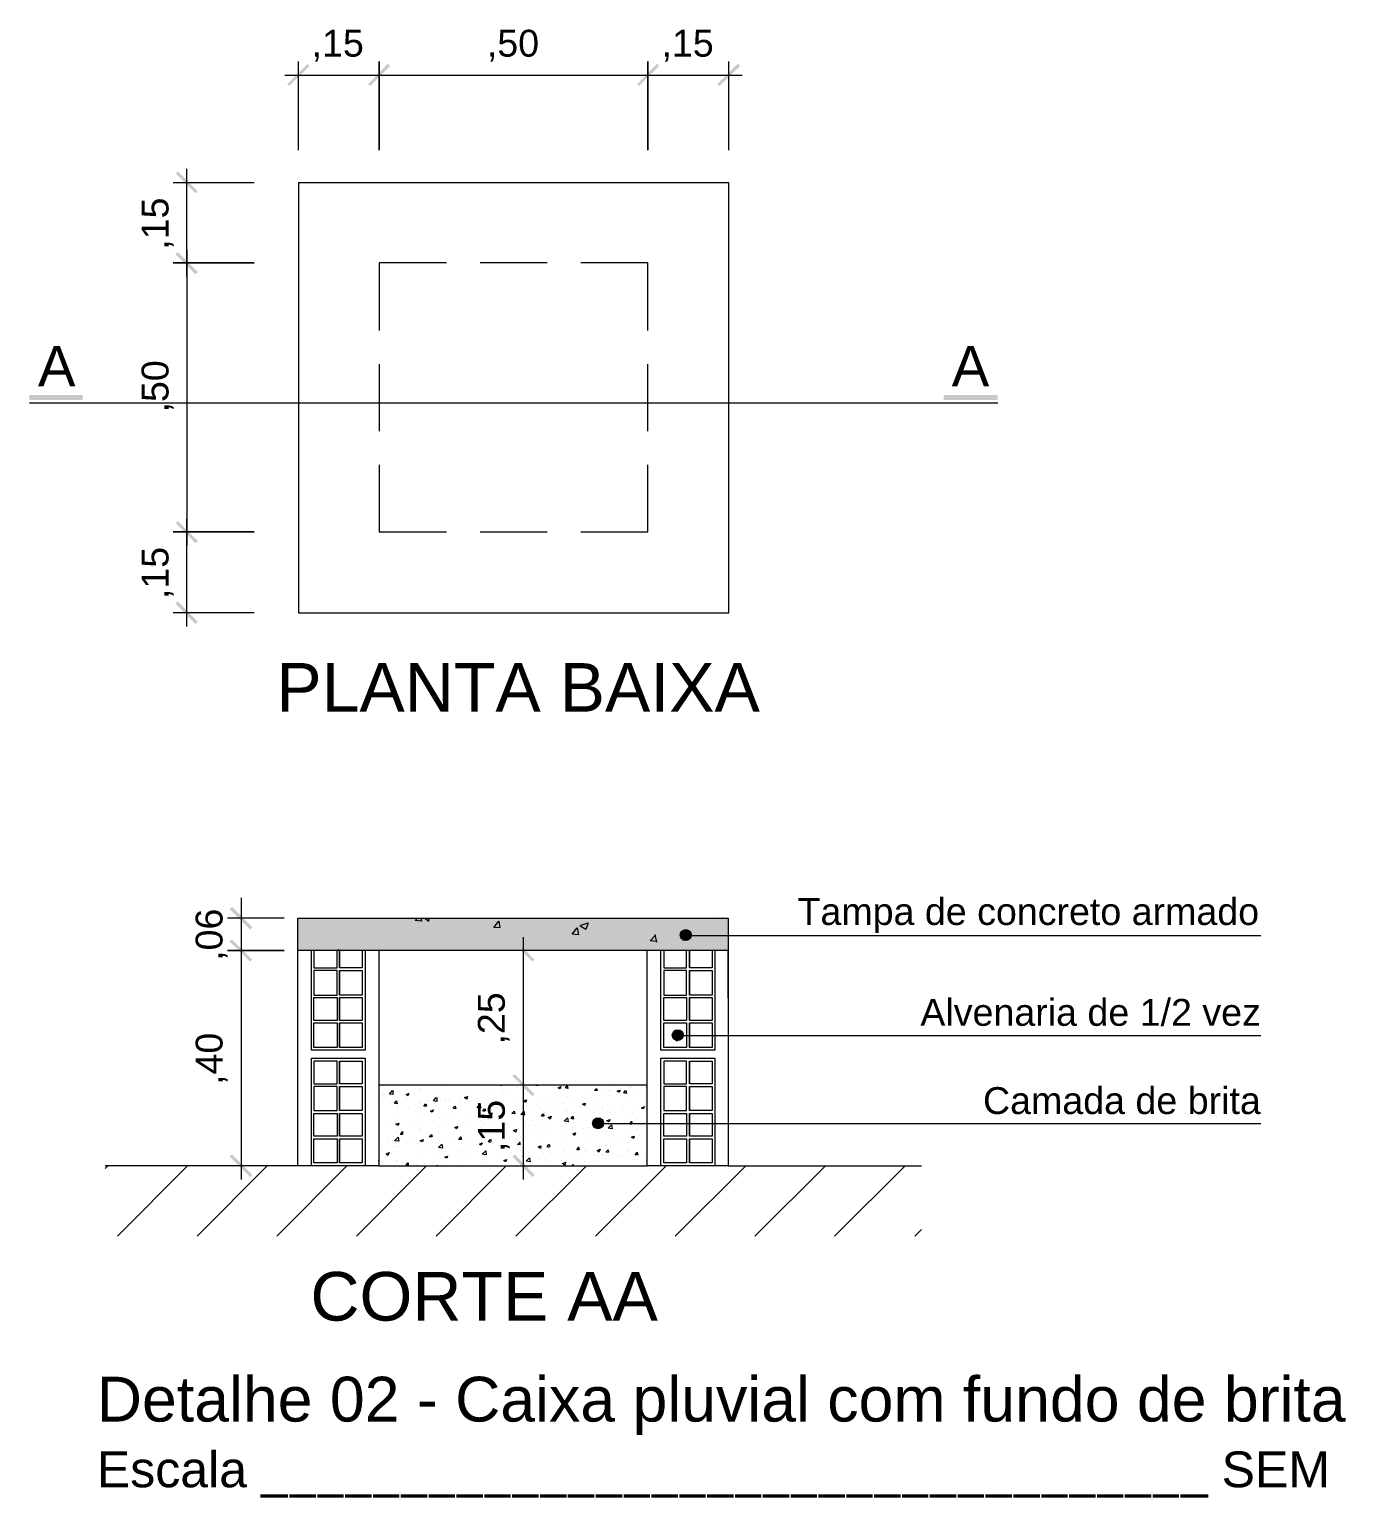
# Model space of a CAD drawing. Header units: millimetres. Extents: x 8 to 69.8, y -142.7 to -115.9.
# Drawn here: x 68.363 to 69.832, y -129.59 to -127.951 of the extents above; entities that cross this region are included whole.
import ezdxf

# ---------------------------------------------------------------- set-up
doc = ezdxf.new("R2010")
doc.units = ezdxf.units.MM
doc.layers.add('PDF3_0', color=7, linetype='Continuous', true_color=0x8e8e8e)
doc.layers.add('PDF3_04-DETALHE', color=7, linetype='Continuous', true_color=0xc6c6c6)
doc.layers.add('PDF3_07-HACHURIADO', color=7, linetype='Continuous')
doc.layers.add('PDF3_Text', color=7, linetype='Continuous')
doc.styles.add('PDF Arial', font='arial.ttf')

msp = doc.modelspace()

# ---------------------------------------------------------------- linework, layer by layer
at = {"layer": 'PDF3_0', "color": 7, "lineweight": 0}
for points in [[(68.6636, -128.0859), (68.6636, -127.9868)], [(69.1437, -128.0859), (69.1437, -127.9868)], [(68.6484, -128.002), (68.7684, -128.002)], [(68.7385, -128.002), (69.0687, -128.002)], [(69.0389, -128.002), (69.1589, -128.002)], [(68.5391, -128.2268), (68.5391, -128.1068)], [(68.6141, -128.1221), (68.5239, -128.1221)], [(68.5391, -128.197), (68.5391, -128.5272)], [(68.3632, -128.3678), (69.444, -128.3678)], [(68.5391, -128.6174), (68.5391, -128.4973)], [(68.6141, -128.6021), (68.5239, -128.6021)], [(68.5995, -128.9203), (68.5995, -128.9431), (68.5995, -128.9793), (68.5995, -129.0015)], [(68.6477, -128.9431), (68.5842, -128.9431)], [(69.1011, -128.9603), (69.0897, -128.9603), (69.1011, -128.9603)], [(69.0998, -128.9584), (69.0909, -128.9584), (69.0998, -128.9584)], [(69.0986, -128.9571), (69.0922, -128.9571), (69.0986, -128.9571)], [(68.5995, -128.9641), (68.5995, -129.2346)], [(68.9144, -128.9641), (68.9144, -129.1444)], [(69.0986, -128.9672), (69.0922, -128.9672), (69.0986, -128.9672)], [(69.0954, -128.9622), (69.7374, -128.9622)], [(69.0916, -129.0714), (69.0808, -129.0714), (69.0916, -129.0714)], [(69.0865, -129.0739), (69.7374, -129.0739)], [(69.0871, -129.0796), (69.0852, -129.0796), (69.0871, -129.0796)], [(68.9144, -129.1146), (68.9144, -129.2346)], [(68.7569, -129.1387), (68.7569, -129.1387)], [(68.7582, -129.1412), (68.7582, -129.1412)], [(68.769, -129.1355), (68.769, -129.14), (68.7652, -129.1393), (68.7684, -129.1355)], [(68.776, -129.1368), (68.776, -129.1368)], [(68.7836, -129.1342), (68.7836, -129.1342)], [(68.7868, -129.1374), (68.7868, -129.1374)], [(68.7982, -129.1355), (68.7982, -129.1355)], [(68.7988, -129.1336), (68.7988, -129.1336)], [(68.8103, -129.1298), (68.8103, -129.1298)], [(68.816, -129.1336), (68.816, -129.1336)], [(68.823, -129.1304), (68.823, -129.1304)], [(68.8446, -129.1298), (68.8446, -129.1298)], [(68.8541, -129.1412), (68.8541, -129.1412)], [(68.8687, -129.1393), (68.8687, -129.1393)], [(68.8808, -129.1368), (68.8808, -129.1368)], [(68.8884, -129.1292), (68.8897, -129.1298), (68.8903, -129.1292)], [(68.8903, -129.14), (68.8903, -129.14)], [(68.8928, -129.1362), (68.8928, -129.1362)], [(68.9017, -129.1387), (68.9017, -129.1387)], [(68.9074, -129.1317), (68.9074, -129.1317)], [(68.9163, -129.133), (68.9163, -129.133)], [(68.9189, -129.1362), (68.9189, -129.1362)], [(68.9309, -129.1298), (68.9284, -129.1298), (68.9284, -129.1292)], [(68.9316, -129.1298), (68.9316, -129.1292)], [(68.9392, -129.1298), (68.9392, -129.1298)], [(68.9481, -129.1323), (68.9481, -129.1323)], [(68.9595, -129.1311), (68.9595, -129.1311)], [(68.9639, -129.133), (68.9614, -129.1323), (68.9633, -129.1298)], [(68.9627, -129.1419), (68.9627, -129.1419)], [(68.9646, -129.133), (68.9639, -129.1298)], [(68.9862, -129.1387), (68.9862, -129.1387)], [(68.9868, -129.1298), (68.9868, -129.1298)], [(69.0052, -129.1412), (69.0052, -129.1412)], [(69.009, -129.1355), (69.009, -129.1355)], [(69.0116, -129.1311), (69.0116, -129.1311)], [(69.0122, -129.1406), (69.0122, -129.1406)], [(69.0224, -129.1393), (69.0224, -129.1393)], [(69.0294, -129.1387), (69.0268, -129.1381), (69.0287, -129.1355)], [(69.03, -129.1387), (69.0294, -129.1355)], [(69.0325, -129.1323), (69.0325, -129.1323)], [(69.0357, -129.1317), (69.0357, -129.1317)], [(69.0389, -129.1362), (69.0389, -129.1362)], [(69.0516, -129.1355), (69.0516, -129.1355)], [(69.0522, -129.1323), (69.0528, -129.1311)], [(69.0522, -129.133), (69.0528, -129.133)], [(68.7582, -129.1438), (68.7582, -129.1438)], [(68.7677, -129.1501), (68.7677, -129.1501)], [(68.7734, -129.1501), (68.7709, -129.1495), (68.7728, -129.1469)], [(68.7741, -129.1501), (68.7734, -129.1469)], [(68.7741, -129.1546), (68.7741, -129.1546)], [(68.7747, -129.1552), (68.7747, -129.1552)], [(68.7754, -129.152), (68.7754, -129.152)], [(68.783, -129.145), (68.783, -129.145)], [(68.7861, -129.1539), (68.7861, -129.1539)], [(68.7925, -129.1514), (68.7925, -129.1514)], [(68.7982, -129.1489), (68.7982, -129.1489)], [(68.8008, -129.1501), (68.8008, -129.1501)], [(68.8058, -129.1527), (68.8033, -129.1527), (68.8058, -129.1501), (68.8065, -129.1527)], [(68.8039, -129.1514), (68.8039, -129.1514)], [(68.8071, -129.1463), (68.8071, -129.1463)], [(68.8179, -129.1431), (68.8179, -129.1476), (68.8141, -129.1469), (68.8173, -129.1431)], [(68.8166, -129.152), (68.8166, -129.152)], [(68.8223, -129.1457), (68.8223, -129.1457)], [(68.8274, -129.1457), (68.8274, -129.1457)], [(68.8319, -129.1469), (68.8319, -129.1469)], [(68.8325, -129.1476), (68.8325, -129.1476)], [(68.8389, -129.1558), (68.8363, -129.1552), (68.8382, -129.1527)], [(68.8395, -129.1558), (68.8389, -129.1527)], [(68.8414, -129.1533), (68.8414, -129.1533)], [(68.8439, -129.1463), (68.8439, -129.1463)], [(68.8452, -129.1577), (68.8452, -129.1577)], [(68.8458, -129.1425), (68.8458, -129.1425)], [(68.856, -129.1482), (68.856, -129.1482)], [(68.8617, -129.1438), (68.8617, -129.1438)], [(68.8655, -129.1539), (68.8655, -129.1539)], [(68.8681, -129.1546), (68.8681, -129.1546)], [(68.8719, -129.1584), (68.8693, -129.1584), (68.8712, -129.1558)], [(68.8725, -129.1584), (68.8719, -129.1558)], [(68.8782, -129.1577), (68.8782, -129.1577)], [(68.8808, -129.1489), (68.8808, -129.1489)], [(68.8897, -129.1565), (68.8897, -129.1565)], [(68.8903, -129.1552), (68.8903, -129.1552)], [(68.8922, -129.1514), (68.8922, -129.1514)], [(68.9049, -129.1501), (68.9049, -129.1501)], [(68.9068, -129.1539), (68.9068, -129.1539)], [(68.9144, -129.1565), (68.9144, -129.1565)], [(68.9157, -129.1482), (68.9157, -129.1482)], [(68.929, -129.1514), (68.929, -129.1514)], [(68.9322, -129.1546), (68.9322, -129.1546)], [(68.936, -129.1501), (68.936, -129.1501)], [(68.9385, -129.145), (68.9385, -129.145)], [(68.9392, -129.1571), (68.9392, -129.1571)], [(68.9474, -129.1489), (68.9474, -129.1489)], [(68.9538, -129.152), (68.9538, -129.152)], [(68.9589, -129.1501), (68.9589, -129.1501)], [(68.962, -129.1571), (68.962, -129.1571)], [(68.9633, -129.1584), (68.9633, -129.1584)], [(68.9646, -129.1469), (68.9646, -129.1469)], [(68.9779, -129.1533), (68.9779, -129.1533)], [(68.9855, -129.1457), (68.9855, -129.1457)], [(68.9855, -129.1539), (68.9855, -129.1539)], [(68.9938, -129.1431), (68.9938, -129.1431)], [(68.997, -129.1558), (68.997, -129.1558)], [(69.0027, -129.1546), (69.0027, -129.1546)], [(69.0084, -129.1508), (69.0084, -129.1508)], [(69.0103, -129.1571), (69.0103, -129.1571)], [(69.0236, -129.1508), (69.0236, -129.1508)], [(69.0268, -129.1552), (69.0268, -129.1552)], [(69.0319, -129.1476), (69.0319, -129.1476)], [(69.0395, -129.1533), (69.0395, -129.1533)], [(69.0503, -129.1463), (69.0503, -129.1463)], [(69.0509, -129.152), (69.0509, -129.152)], [(69.0516, -129.1565), (69.0516, -129.1565)], [(68.7633, -129.173), (68.7633, -129.173)], [(68.7734, -129.1685), (68.7734, -129.1685)], [(68.7747, -129.1673), (68.7747, -129.1673)], [(68.7747, -129.1717), (68.7747, -129.1717)], [(68.7919, -129.1692), (68.7919, -129.1692)], [(68.7982, -129.1641), (68.7982, -129.1641)], [(68.7982, -129.1692), (68.7982, -129.1692)], [(68.8204, -129.1654), (68.8204, -129.1654)], [(68.8217, -129.1609), (68.8217, -129.1609)], [(68.8223, -129.1704), (68.8223, -129.1704)], [(68.8255, -129.173), (68.8255, -129.173)], [(68.8319, -129.1641), (68.8319, -129.1641)], [(68.8446, -129.173), (68.8446, -129.173)], [(68.8471, -129.1711), (68.8471, -129.1711)], [(68.8496, -129.1616), (68.8496, -129.1616)], [(68.8522, -129.1685), (68.8522, -129.1685)], [(68.8674, -129.1698), (68.8674, -129.1698)], [(68.8712, -129.1723), (68.8712, -129.1723)], [(68.8776, -129.1749), (68.8776, -129.1749)], [(68.8789, -129.1641), (68.8789, -129.1641)], [(68.8903, -129.1736), (68.8903, -129.1736)], [(68.8916, -129.1666), (68.8916, -129.1666)], [(68.8947, -129.1723), (68.8947, -129.1723)], [(68.896, -129.1736), (68.896, -129.1736)], [(68.9055, -129.159), (68.9055, -129.159)], [(68.9151, -129.1635), (68.9151, -129.1635)], [(68.917, -129.1692), (68.917, -129.1692)], [(68.9201, -129.1743), (68.9201, -129.1743)], [(68.9239, -129.1685), (68.9239, -129.1685)], [(68.9373, -129.1641), (68.9347, -129.1641), (68.9366, -129.1616)], [(68.9354, -129.1673), (68.9354, -129.1673)], [(68.9379, -129.1641), (68.9373, -129.1616)], [(68.9379, -129.1603), (68.9379, -129.1603)], [(68.9436, -129.1647), (68.9436, -129.1647)], [(68.9525, -129.1647), (68.9525, -129.1647)], [(68.9601, -129.1698), (68.9639, -129.166), (68.9646, -129.1704), (68.9608, -129.1698)], [(68.9614, -129.1723), (68.9614, -129.1723)], [(68.9703, -129.1673), (68.9678, -129.1666), (68.9697, -129.1641)], [(68.9703, -129.1603), (68.9703, -129.1603)], [(68.9709, -129.1673), (68.9703, -129.1641)], [(68.9817, -129.1609), (68.9817, -129.1609)], [(68.9849, -129.1692), (68.9849, -129.1692)], [(68.9881, -129.1596), (68.9881, -129.1596)], [(68.9932, -129.1596), (68.9932, -129.1596)], [(68.9976, -129.1723), (69.7374, -129.1723)], [(68.9982, -129.1749), (68.9982, -129.1749)], [(69.0078, -129.166), (69.0078, -129.166)], [(69.0122, -129.1603), (69.0122, -129.1603)], [(69.0141, -129.1717), (69.0141, -129.1717)], [(69.0274, -129.1711), (69.0274, -129.1711)], [(69.0319, -129.1628), (69.0319, -129.1628)], [(69.0357, -129.173), (69.0332, -129.173), (69.0351, -129.1698)], [(69.0363, -129.173), (69.0357, -129.1698)], [(69.0363, -129.1616), (69.0363, -129.1616)], [(69.0389, -129.1698), (69.0389, -129.1698)], [(69.0408, -129.1673), (69.0408, -129.1673)], [(68.7627, -129.1895), (68.7627, -129.1895)], [(68.7709, -129.1914), (68.7747, -129.1876), (68.7754, -129.192), (68.7715, -129.1914)], [(68.7722, -129.1819), (68.7722, -129.1819)], [(68.7741, -129.1825), (68.7741, -129.1825)], [(68.7798, -129.1812), (68.7798, -129.1844), (68.7773, -129.1844), (68.7792, -129.1812)], [(68.7798, -129.1876), (68.7798, -129.1876)], [(68.7976, -129.1793), (68.7976, -129.1793)], [(68.7988, -129.1774), (68.7988, -129.1774)], [(68.8084, -129.1838), (68.8084, -129.1838)], [(68.8122, -129.187), (68.8096, -129.187), (68.8122, -129.1844), (68.8128, -129.187)], [(68.8103, -129.1876), (68.8103, -129.1876)], [(68.8198, -129.1819), (68.8198, -129.1819)], [(68.8211, -129.1762), (68.8211, -129.1762)], [(68.8369, -129.1831), (68.8369, -129.1831)], [(68.8376, -129.18), (68.8376, -129.18)], [(68.8452, -129.1901), (68.8427, -129.1901), (68.8446, -129.187)], [(68.8439, -129.1882), (68.8439, -129.1882)], [(68.8458, -129.1901), (68.8452, -129.187)], [(68.8636, -129.1787), (68.8636, -129.1787)], [(68.8662, -129.1762), (68.8662, -129.1762)], [(68.8674, -129.185), (68.8674, -129.185)], [(68.8782, -129.1933), (68.8757, -129.1927), (68.8776, -129.1901)], [(68.8789, -129.1927), (68.8782, -129.1901)], [(68.8833, -129.1901), (68.8833, -129.1901)], [(68.8909, -129.1819), (68.8909, -129.1819)], [(68.9074, -129.1901), (68.9074, -129.1901)], [(68.9119, -129.1863), (68.9119, -129.1863)], [(68.9144, -129.1787), (68.9144, -129.1787)], [(68.9233, -129.185), (68.9233, -129.185)], [(68.9341, -129.185), (68.9341, -129.185)], [(68.9366, -129.1908), (68.9366, -129.1908)], [(68.9373, -129.1755), (68.9373, -129.1755)], [(68.9405, -129.1825), (68.9405, -129.1825)], [(68.9449, -129.1755), (68.9449, -129.1755)], [(68.9608, -129.1806), (68.9608, -129.1806)], [(68.9608, -129.1876), (68.9608, -129.1876)], [(68.969, -129.1768), (68.969, -129.1768)], [(68.9697, -129.1787), (68.9697, -129.1787)], [(68.9811, -129.1774), (68.9811, -129.1774)], [(68.9843, -129.1844), (68.9843, -129.1844)], [(68.9874, -129.1762), (68.9874, -129.1762)], [(68.9938, -129.1774), (68.9938, -129.1774)], [(69.0071, -129.1812), (69.0071, -129.1812)], [(69.0154, -129.1895), (69.0154, -129.1895)], [(69.0179, -129.1787), (69.0179, -129.1787)], [(69.0268, -129.1876), (69.0268, -129.1876)], [(69.0313, -129.1781), (69.0313, -129.1781)], [(69.0421, -129.1793), (69.0421, -129.1793)], [(69.044, -129.1857), (69.044, -129.1857)], [(68.7563, -129.1965), (68.7563, -129.1965)], [(68.7646, -129.1914), (68.7646, -129.1914)], [(68.7677, -129.2054), (68.7677, -129.2054)], [(68.7734, -129.1977), (68.7734, -129.1977)], [(68.7747, -129.1977), (68.7747, -129.1977)], [(68.7836, -129.192), (68.7836, -129.192)], [(68.7893, -129.1927), (68.7893, -129.1927)], [(68.7963, -129.2016), (68.7963, -129.2016)], [(68.7969, -129.1946), (68.7969, -129.1946)], [(68.7988, -129.199), (68.7988, -129.199)], [(68.8077, -129.2003), (68.8077, -129.2003)], [(68.8135, -129.1939), (68.8135, -129.1939)], [(68.8198, -129.2066), (68.8198, -129.2066)], [(68.8204, -129.1914), (68.8204, -129.1914)], [(68.823, -129.1997), (68.823, -129.1997)], [(68.8255, -129.1977), (68.8255, -129.1977)], [(68.8274, -129.2035), (68.8274, -129.2035)], [(68.8382, -129.1946), (68.8382, -129.1946)], [(68.8433, -129.2035), (68.8433, -129.2035)], [(68.8477, -129.2009), (68.8477, -129.2009)], [(68.8541, -129.1939), (68.8541, -129.1939)], [(68.8541, -129.199), (68.8541, -129.199)], [(68.8623, -129.1958), (68.8623, -129.1958)], [(68.8655, -129.1927), (68.8655, -129.1927)], [(68.8668, -129.2003), (68.8668, -129.2003)], [(68.8719, -129.2022), (68.8719, -129.2022)], [(68.8808, -129.1946), (68.8808, -129.1946)], [(68.8871, -129.1971), (68.8871, -129.1971)], [(68.8903, -129.1971), (68.8903, -129.1971)], [(68.8966, -129.2028), (68.8966, -129.2028)], [(68.8998, -129.2047), (68.8998, -129.2047)], [(68.9106, -129.1958), (68.9081, -129.1958), (68.9106, -129.1933)], [(68.9112, -129.1958), (68.9106, -129.1927)], [(68.9112, -129.1977), (68.9112, -129.1977)], [(68.9112, -129.2028), (68.9112, -129.2028)], [(68.9138, -129.1939), (68.9138, -129.1939)], [(68.9208, -129.2041), (68.9208, -129.2041)], [(68.9284, -129.2009), (68.9284, -129.2009)], [(68.936, -129.199), (68.936, -129.199)], [(68.9366, -129.206), (68.9366, -129.206)], [(68.9436, -129.199), (68.9411, -129.1984), (68.943, -129.1958)], [(68.9443, -129.1984), (68.9436, -129.1958)], [(68.9455, -129.2047), (68.9455, -129.2047)], [(68.9576, -129.1971), (68.9576, -129.1971)], [(68.9601, -129.1997), (68.9601, -129.1997)], [(68.9601, -129.2028), (68.9601, -129.2028)], [(68.969, -129.1952), (68.969, -129.1952)], [(68.9697, -129.206), (68.9697, -129.206)], [(68.9766, -129.2016), (68.9741, -129.2016), (68.976, -129.199)], [(68.9773, -129.2016), (68.9766, -129.1984)], [(68.9836, -129.1997), (68.9836, -129.1997)], [(68.9843, -129.2009), (68.9843, -129.2009)], [(68.9855, -129.2035), (68.9855, -129.2035)], [(68.9862, -129.1933), (68.9862, -129.1933)], [(68.9944, -129.2073), (68.9944, -129.2073)], [(69.0033, -129.2073), (69.0033, -129.2073)], [(69.0065, -129.1965), (69.0065, -129.1965)], [(69.0097, -129.2047), (69.0065, -129.2041), (69.009, -129.2016), (69.0097, -129.2041)], [(69.009, -129.2022), (69.009, -129.2022)], [(69.0122, -129.199), (69.0122, -129.199)], [(69.0147, -129.206), (69.0147, -129.206)], [(69.0306, -129.1933), (69.0306, -129.1933)], [(69.0319, -129.2035), (69.0319, -129.2035)], [(69.0332, -129.2028), (69.0332, -129.2028)], [(69.0389, -129.1946), (69.0389, -129.1946)], [(69.0421, -129.2073), (69.0395, -129.2073), (69.0414, -129.2047)], [(69.0427, -129.2073), (69.0421, -129.2041)], [(69.0497, -129.2041), (69.0497, -129.2041)], [(68.6477, -129.2193), (68.5842, -129.2193)], [(68.7538, -129.2162), (68.7531, -129.213)], [(68.7531, -129.2162), (68.7531, -129.2162)], [(68.7557, -129.2149), (68.7557, -129.2149)], [(68.7734, -129.213), (68.7734, -129.213)], [(68.7741, -129.213), (68.7741, -129.213)], [(68.7798, -129.2162), (68.7798, -129.2162)], [(68.7861, -129.2162), (68.7861, -129.2187), (68.7836, -129.2187), (68.7855, -129.2162)], [(68.7957, -129.2181), (68.7957, -129.2181)], [(68.7963, -129.2098), (68.7963, -129.2098)], [(68.8008, -129.2079), (68.8008, -129.2079)], [(68.8046, -129.2168), (68.8046, -129.2168)], [(68.8135, -129.2162), (68.8135, -129.2162)], [(68.8179, -129.2193), (68.8185, -129.2187), (68.8192, -129.2193)], [(68.8287, -129.2181), (68.8287, -129.2181)], [(68.842, -129.2124), (68.842, -129.2124)], [(68.8427, -129.2187), (68.8427, -129.2187)], [(68.8535, -129.2104), (68.8535, -129.2104)], [(68.8535, -129.2193), (68.8535, -129.2193)], [(68.8662, -129.2155), (68.8662, -129.2155)], [(68.8712, -129.2085), (68.8712, -129.2085)], [(68.8897, -129.2124), (68.8897, -129.2124)], [(68.9055, -129.2174), (68.9055, -129.2174)], [(68.9131, -129.2092), (68.9131, -129.2092)], [(68.9163, -129.2187), (68.9163, -129.2187)], [(68.9322, -129.2124), (68.9322, -129.2124)], [(68.9455, -129.2149), (68.9455, -129.2149)], [(68.957, -129.2136), (68.957, -129.2136)], [(68.9589, -129.2079), (68.9589, -129.2079)], [(68.9595, -129.2181), (68.9595, -129.2181)], [(68.969, -129.2193), (68.9703, -129.2181), (68.9703, -129.2193)], [(68.9697, -129.2181), (68.9697, -129.2181)], [(68.9741, -129.2111), (68.9741, -129.2111)], [(68.983, -129.2149), (68.983, -129.2149)], [(68.9963, -129.2136), (68.9963, -129.2136)], [(69.0065, -129.2117), (69.0065, -129.2117)], [(69.0186, -129.2079), (69.0186, -129.2079)], [(69.023, -129.2092), (69.023, -129.2092)], [(69.03, -129.2085), (69.03, -129.2085)], [(69.0433, -129.2092), (69.0433, -129.2092)], [(69.049, -129.2181), (69.049, -129.2181)]]:
    msp.add_lwpolyline(points, dxfattribs=at)
for points in [[(68.7538, -127.9868), (68.7538, -128.0859)], [(69.0535, -127.9868), (69.0535, -128.0859)], [(68.5239, -128.2116), (68.6141, -128.2116)], [(68.5239, -128.5119), (68.6141, -128.5119)], [(68.5842, -128.9793), (68.6477, -128.9793)], [(68.7868, -129.1387), (68.7855, -129.1412), (68.7836, -129.14)], [(68.8522, -129.1419), (68.8516, -129.145), (68.849, -129.1431)], [(68.9563, -129.1311), (68.9557, -129.1336), (68.9532, -129.1323)], [(68.9963, -129.133), (68.997, -129.1355), (68.9938, -129.1355)], [(69.0224, -129.1349), (69.0211, -129.1374), (69.0192, -129.1362)], [(68.8141, -129.1571), (68.8128, -129.1596), (68.8109, -129.1584)], [(68.8668, -129.1552), (68.863, -129.1546), (68.8662, -129.1508)], [(68.9043, -129.1584), (68.9049, -129.1616), (68.9017, -129.1609)], [(68.9157, -129.1628), (68.9119, -129.1622), (68.9151, -129.1584)], [(68.9182, -129.1457), (68.917, -129.1489), (68.9151, -129.1469)], [(68.9836, -129.1495), (68.983, -129.152), (68.9805, -129.1508)], [(69.0497, -129.1533), (69.0484, -129.1558), (69.0465, -129.1546)], [(68.7754, -129.1717), (68.7747, -129.1743), (68.7722, -129.173)], [(68.8795, -129.1603), (68.8789, -129.1635), (68.8763, -129.1616)], [(68.9455, -129.1641), (68.9443, -129.1673), (68.9424, -129.1654)], [(69.0027, -129.1673), (69.0033, -129.1698), (69.0001, -129.1698)], [(69.0109, -129.1679), (69.0103, -129.1704), (69.0078, -129.1692)], [(69.0135, -129.1781), (69.009, -129.1774), (69.0128, -129.1736)], [(68.8027, -129.1901), (68.802, -129.1927), (68.7995, -129.1914)], [(68.8414, -129.1755), (68.8401, -129.1781), (68.8382, -129.1768)], [(68.9068, -129.1787), (68.9062, -129.1819), (68.9036, -129.18)], [(68.9728, -129.1825), (68.9716, -129.1857), (68.9697, -129.1838)], [(69.0382, -129.1863), (69.0376, -129.1889), (69.0351, -129.1876)], [(68.7646, -129.2047), (68.7633, -129.2079), (68.7614, -129.206)], [(68.8242, -129.1997), (68.8198, -129.199), (68.8236, -129.1952)], [(68.8687, -129.1939), (68.8674, -129.1965), (68.8655, -129.1952)], [(68.8731, -129.2073), (68.8687, -129.2066), (68.8725, -129.2028)], [(68.9341, -129.1971), (68.9335, -129.2003), (68.9309, -129.1984)], [(69.0001, -129.2009), (68.9989, -129.2041), (68.997, -129.2022)], [(68.83, -129.2085), (68.8293, -129.2111), (68.8268, -129.2098)], [(68.896, -129.2124), (68.8947, -129.2149), (68.8928, -129.2136)], [(68.922, -129.2149), (68.9176, -129.2143), (68.9214, -129.2104)], [(68.9614, -129.2155), (68.9608, -129.2187), (68.9582, -129.2168)]]:
    msp.add_lwpolyline(points, close=True, dxfattribs=at)
at = {"layer": 'PDF3_0', "color": 7, "lineweight": 0, "true_color": 0xffffff}
for points in [[(68.7842, -128.9437), (68.7842, -128.9437)], [(68.8001, -128.9431), (68.8008, -128.9463), (68.7938, -128.9457), (68.7963, -128.9431)], [(68.8046, -128.9431), (68.809, -128.9463), (68.8096, -128.9431)], [(69.1284, -128.945), (69.1284, -128.945)], [(68.6992, -128.9577), (68.6992, -128.9577)], [(68.7125, -128.9558), (68.7125, -128.9558)], [(68.7296, -128.9533), (68.7296, -128.9533)], [(68.776, -128.9476), (68.776, -128.9476)], [(68.7988, -128.9539), (68.7988, -128.9539)], [(68.8611, -128.9457), (68.8611, -128.9457)], [(68.9779, -128.9514), (68.9868, -128.9482), (68.9843, -128.9558), (68.9779, -128.952)], [(69.0052, -128.9609), (69.0052, -128.9609)], [(69.044, -128.9495), (69.044, -128.9495)], [(69.0471, -128.9609), (69.0471, -128.9609)], [(69.0516, -128.9552), (69.0516, -128.9552)], [(69.0636, -128.9691), (69.056, -128.9685), (69.0624, -128.9615)], [(69.0636, -128.9698), (69.0617, -128.9615)], [(69.0802, -128.9457), (69.0802, -128.9457)], [(69.1087, -128.9526), (69.1087, -128.9526)], [(68.6738, -128.9711), (68.6738, -128.9711)], [(68.7061, -128.9793), (68.7087, -128.978), (68.7087, -128.9793)], [(68.7353, -128.9634), (68.7353, -128.9634)], [(68.8973, -128.9755), (68.8973, -128.9755)], [(68.9017, -128.9742), (68.9017, -128.9742)], [(68.9728, -128.9622), (68.9728, -128.9622)], [(68.9747, -128.9653), (68.9747, -128.9653)], [(68.9849, -128.9691), (68.9849, -128.9691)], [(68.9214, -128.9787), (68.9214, -128.9787)]]:
    msp.add_lwpolyline(points, dxfattribs=at)
for points in [[(68.8871, -128.9463), (68.8884, -128.9539), (68.8814, -128.9533)], [(68.9747, -128.9539), (68.976, -128.9615), (68.969, -128.9609)]]:
    msp.add_lwpolyline(points, close=True, dxfattribs=at)
at = {"layer": 'PDF3_0', "color": 34, "lineweight": 0, "true_color": 0xb25900}
for points in [[(68.7379, -128.9793), (68.7379, -129.0904), (68.6782, -129.0904), (68.6782, -128.9793)], [(68.6807, -128.9793), (68.6807, -128.9984), (68.7068, -128.9984), (68.7068, -128.9787)], [(68.7347, -128.9793), (68.7347, -128.9984), (68.7093, -128.9984), (68.7093, -128.9793)], [(68.7093, -128.9793), (68.7093, -128.9984), (68.7093, -128.9793)], [(69.1284, -128.9793), (69.1284, -129.0904), (69.0681, -129.0904), (69.0681, -128.9793)], [(69.0713, -128.9793), (69.0713, -128.9984), (69.0967, -128.9984), (69.0967, -128.9787)], [(69.1252, -128.9793), (69.1252, -128.9984), (69.0998, -128.9984), (69.0998, -128.9793)], [(69.0998, -128.9793), (69.0998, -128.9984), (69.0998, -128.9793)], [(68.7093, -129.06), (68.7093, -129.0873), (68.7093, -129.06)], [(69.0998, -129.06), (69.0998, -129.0873), (69.0998, -129.06)], [(68.7093, -129.1025), (68.7093, -129.1279), (68.7093, -129.1025)], [(69.0998, -129.1025), (69.0998, -129.1279), (69.0998, -129.1025)], [(68.7093, -129.1895), (68.7093, -129.2162), (68.7093, -129.1895)], [(69.0998, -129.1895), (69.0998, -129.2162), (69.0998, -129.1895)]]:
    msp.add_lwpolyline(points, dxfattribs=at)
for points in [[(68.6807, -129.0288), (68.7068, -129.0288), (68.7068, -129.0015), (68.6807, -129.0015)], [(68.7093, -129.0288), (68.7093, -129.0015), (68.7093, -129.0288), (68.7093, -129.0015), (68.7347, -129.0015), (68.7347, -129.0288)], [(69.0713, -129.0288), (69.0967, -129.0288), (69.0967, -129.0015), (69.0713, -129.0015)], [(69.0998, -129.0288), (69.0998, -129.0015), (69.0998, -129.0288), (69.0998, -129.0015), (69.1252, -129.0015), (69.1252, -129.0288)], [(68.6807, -129.0314), (68.7068, -129.0314), (68.7068, -129.0574), (68.6807, -129.0574)], [(68.7093, -129.0574), (68.7093, -129.0314), (68.7093, -129.0574), (68.7093, -129.0314), (68.7347, -129.0314), (68.7347, -129.0574)], [(69.0713, -129.0314), (69.0967, -129.0314), (69.0967, -129.0574), (69.0713, -129.0574)], [(69.0998, -129.0574), (69.0998, -129.0314), (69.0998, -129.0574), (69.0998, -129.0314), (69.1252, -129.0314), (69.1252, -129.0574)], [(68.6807, -129.06), (68.7068, -129.06), (68.7068, -129.0873), (68.6807, -129.0873)], [(68.7093, -129.06), (68.7347, -129.06), (68.7347, -129.0873), (68.7093, -129.0873)], [(69.0713, -129.06), (69.0967, -129.06), (69.0967, -129.0873), (69.0713, -129.0873)], [(69.0998, -129.06), (69.1252, -129.06), (69.1252, -129.0873), (69.0998, -129.0873)], [(68.6782, -129.0993), (68.7379, -129.0993), (68.7379, -129.2193), (68.6782, -129.2193)], [(68.7068, -129.1025), (68.6807, -129.1025), (68.6807, -129.1279), (68.7068, -129.1279)], [(68.7347, -129.1279), (68.7093, -129.1279), (68.7093, -129.1025), (68.7347, -129.1025)], [(69.0681, -129.0993), (69.1284, -129.0993), (69.1284, -129.2193), (69.0681, -129.2193)], [(69.0967, -129.1025), (69.0713, -129.1025), (69.0713, -129.1279), (69.0967, -129.1279)], [(69.1252, -129.1279), (69.0998, -129.1279), (69.0998, -129.1025), (69.1252, -129.1025)], [(68.6807, -129.1577), (68.7068, -129.1577), (68.7068, -129.1311), (68.6807, -129.1311)], [(68.7093, -129.1577), (68.7093, -129.1311), (68.7093, -129.1577), (68.7093, -129.1311), (68.7347, -129.1311), (68.7347, -129.1577)], [(69.0713, -129.1577), (69.0967, -129.1577), (69.0967, -129.1311), (69.0713, -129.1311)], [(69.0998, -129.1577), (69.0998, -129.1311), (69.0998, -129.1577), (69.0998, -129.1311), (69.1252, -129.1311), (69.1252, -129.1577)], [(68.6807, -129.1609), (68.7068, -129.1609), (68.7068, -129.1863), (68.6807, -129.1863)], [(68.7093, -129.1863), (68.7093, -129.1609), (68.7093, -129.1863), (68.7093, -129.1609), (68.7347, -129.1609), (68.7347, -129.1863)], [(69.0713, -129.1609), (69.0967, -129.1609), (69.0967, -129.1863), (69.0713, -129.1863)], [(69.0998, -129.1863), (69.0998, -129.1609), (69.0998, -129.1863), (69.0998, -129.1609), (69.1252, -129.1609), (69.1252, -129.1863)], [(68.6807, -129.1895), (68.7068, -129.1895), (68.7068, -129.2162), (68.6807, -129.2162)], [(68.7093, -129.1895), (68.7347, -129.1895), (68.7347, -129.2162), (68.7093, -129.2162)], [(69.0713, -129.1895), (69.0967, -129.1895), (69.0967, -129.2162), (69.0713, -129.2162)], [(69.0998, -129.1895), (69.1252, -129.1895), (69.1252, -129.2162), (69.0998, -129.2162)]]:
    msp.add_lwpolyline(points, close=True, dxfattribs=at)
at = {"layer": 'PDF3_0', "color": 7, "lineweight": 0}
for centre in [(69.0957, -128.9618), (69.0868, -129.0736), (68.9979, -129.172)]:
    msp.add_circle(centre, 0.00603, dxfattribs=at)
at = {"layer": 'PDF3_0', "color": 7, "transparency": 33554559}
for points in [[(68.6738, -127.9893), (68.6534, -128.0141), (68.6509, -128.0122)], [(68.6757, -127.9919), (68.6738, -127.9893), (68.6534, -128.0141)], [(68.7633, -127.9893), (68.7436, -128.0141), (68.7411, -128.0122)], [(68.7411, -128.0122), (68.7436, -128.0141), (68.7633, -127.9893)], [(68.7658, -127.9919), (68.7633, -127.9893), (68.7436, -128.0141)], [(68.7436, -128.0141), (68.7633, -127.9893), (68.7658, -127.9919)], [(69.0414, -128.0122), (69.0433, -128.0141), (69.0636, -127.9893)], [(69.0636, -127.9893), (69.0433, -128.0141), (69.0414, -128.0122)], [(69.0433, -128.0141), (69.0636, -127.9893), (69.0662, -127.9919)], [(69.0662, -127.9919), (69.0636, -127.9893), (69.0433, -128.0141)], [(69.131, -128.0122), (69.1335, -128.0141), (69.1538, -127.9893)], [(69.1335, -128.0141), (69.1538, -127.9893), (69.1564, -127.9919)], [(68.5512, -128.1316), (68.5264, -128.1119), (68.529, -128.1094)], [(68.5487, -128.1341), (68.5512, -128.1316), (68.5264, -128.1119)], [(68.529, -128.1995), (68.5264, -128.2021), (68.5512, -128.2217)], [(68.5512, -128.2217), (68.5264, -128.2021), (68.529, -128.1995)], [(68.5264, -128.2021), (68.5512, -128.2217), (68.5487, -128.2243)], [(68.5487, -128.2243), (68.5512, -128.2217), (68.5264, -128.2021)], [(68.3632, -128.3589), (68.3632, -128.3646), (68.4229, -128.3589)], [(68.3632, -128.3646), (68.4229, -128.3589), (68.4229, -128.3646)], [(69.444, -128.3646), (69.444, -128.3589), (69.3837, -128.3646)], [(69.444, -128.3589), (69.3837, -128.3646), (69.3837, -128.3589)], [(68.529, -128.4999), (68.5264, -128.5018), (68.5512, -128.5221)], [(68.5512, -128.5221), (68.5264, -128.5018), (68.529, -128.4999)], [(68.5264, -128.5018), (68.5512, -128.5221), (68.5487, -128.5246)], [(68.5487, -128.5246), (68.5512, -128.5221), (68.5264, -128.5018)], [(68.529, -128.5894), (68.5264, -128.592), (68.5512, -128.6123)], [(68.5264, -128.592), (68.5512, -128.6123), (68.5487, -128.6148)], [(68.5893, -128.9304), (68.5868, -128.933), (68.6122, -128.9533)], [(68.5868, -128.933), (68.6122, -128.9533), (68.6096, -128.9558)], [(69.0903, -128.9596), (69.1011, -128.9603), (69.0897, -128.9603)], [(69.0897, -128.9603), (69.1011, -128.9603), (69.1011, -128.9603)], [(69.1011, -128.9603), (69.0897, -128.9603), (69.1011, -128.9609)], [(69.0897, -128.9603), (69.1011, -128.9609), (69.0897, -128.9609)], [(69.1011, -128.9609), (69.0897, -128.9609), (69.1011, -128.9615)], [(69.0897, -128.9609), (69.1011, -128.9615), (69.0897, -128.9615)], [(69.1011, -128.9615), (69.0897, -128.9615), (69.1011, -128.9622)], [(69.0897, -128.9615), (69.1011, -128.9622), (69.0897, -128.9622)], [(69.0909, -128.9584), (69.1005, -128.959), (69.0903, -128.959)], [(69.1005, -128.959), (69.0903, -128.959), (69.1005, -128.9596)], [(69.0903, -128.959), (69.1005, -128.9596), (69.0903, -128.9596)], [(69.1005, -128.9596), (69.0903, -128.9596), (69.1011, -128.9603)], [(69.0916, -128.9577), (69.0998, -128.9584), (69.0909, -128.9584)], [(69.0909, -128.9584), (69.0998, -128.9584), (69.0998, -128.9584)], [(69.0998, -128.9584), (69.0909, -128.9584), (69.1005, -128.959)], [(69.0922, -128.9571), (69.0992, -128.9577), (69.0916, -128.9577)], [(69.0992, -128.9577), (69.0916, -128.9577), (69.0998, -128.9584)], [(69.0929, -128.9564), (69.0986, -128.9571), (69.0922, -128.9571)], [(69.0922, -128.9571), (69.0986, -128.9571), (69.0986, -128.9571)], [(69.0986, -128.9571), (69.0922, -128.9571), (69.0992, -128.9577)], [(69.0935, -128.9564), (69.0979, -128.9564), (69.0929, -128.9564)], [(69.0979, -128.9564), (69.0929, -128.9564), (69.0986, -128.9571)], [(69.0941, -128.9564), (69.0973, -128.9564), (69.0935, -128.9564)], [(69.0973, -128.9564), (69.0935, -128.9564), (69.0979, -128.9564)], [(69.0948, -128.9564), (69.0967, -128.9564), (69.0941, -128.9564)], [(69.0967, -128.9564), (69.0941, -128.9564), (69.0973, -128.9564)], [(69.0954, -128.9564), (69.096, -128.9564), (69.0948, -128.9564)], [(69.096, -128.9564), (69.0948, -128.9564), (69.0967, -128.9564)], [(68.6122, -128.9895), (68.5868, -128.9691), (68.5893, -128.9666)], [(68.6122, -128.9895), (68.5868, -128.9691), (68.5893, -128.9666)], [(68.6096, -128.9914), (68.6122, -128.9895), (68.5868, -128.9691)], [(68.6096, -128.9914), (68.6122, -128.9895), (68.5868, -128.9691)], [(68.9271, -128.9895), (68.9024, -128.9691), (68.9049, -128.9666)], [(68.9246, -128.9914), (68.9271, -128.9895), (68.9024, -128.9691)], [(69.1011, -128.9622), (69.0897, -128.9622), (69.1011, -128.9628)], [(69.0897, -128.9622), (69.1011, -128.9628), (69.0897, -128.9628)], [(69.1011, -128.9628), (69.0897, -128.9628), (69.1011, -128.9634)], [(69.0897, -128.9628), (69.1011, -128.9634), (69.0897, -128.9634)], [(69.1011, -128.9634), (69.0897, -128.9634), (69.1011, -128.9641)], [(69.0897, -128.9634), (69.1011, -128.9641), (69.0897, -128.9641)], [(69.1011, -128.9641), (69.0897, -128.9641), (69.1011, -128.9647)], [(69.0897, -128.9641), (69.1011, -128.9647), (69.0897, -128.9647)], [(69.1011, -128.9647), (69.0897, -128.9647), (69.1005, -128.9647)], [(69.0897, -128.9647), (69.1005, -128.9647), (69.0903, -128.9647)], [(69.1005, -128.9647), (69.0903, -128.9647), (69.1005, -128.9653)], [(69.0903, -128.9647), (69.1005, -128.9653), (69.0903, -128.9653)], [(69.1005, -128.9653), (69.0903, -128.9653), (69.0998, -128.966)], [(69.0903, -128.9653), (69.0998, -128.966), (69.0909, -128.966)], [(69.0998, -128.966), (69.0909, -128.966), (69.0998, -128.9666)], [(69.0909, -128.966), (69.0998, -128.9666), (69.0909, -128.9666)], [(69.0998, -128.9666), (69.0909, -128.9666), (69.0992, -128.9666)], [(69.0909, -128.9666), (69.0992, -128.9666), (69.0916, -128.9666)], [(69.0992, -128.9666), (69.0916, -128.9666), (69.0986, -128.9672)], [(69.0916, -128.9666), (69.0986, -128.9672), (69.0922, -128.9672)], [(69.0922, -128.9672), (69.0986, -128.9672), (69.0986, -128.9672)], [(69.0986, -128.9672), (69.0922, -128.9672), (69.0979, -128.9679)], [(69.0922, -128.9672), (69.0979, -128.9679), (69.0929, -128.9679)], [(69.0979, -128.9679), (69.0929, -128.9679), (69.0973, -128.9679)], [(69.0929, -128.9679), (69.0973, -128.9679), (69.0935, -128.9679)], [(69.0973, -128.9679), (69.0935, -128.9679), (69.0967, -128.9679)], [(69.0935, -128.9679), (69.0967, -128.9679), (69.0941, -128.9679)], [(69.0941, -128.9679), (69.0948, -128.9679), (69.096, -128.9679)], [(69.0941, -128.9679), (69.0967, -128.9679), (69.096, -128.9679)], [(69.0948, -128.9679), (69.096, -128.9679), (69.0954, -128.9685)], [(69.0808, -129.072), (69.0922, -129.0727), (69.0802, -129.0727)], [(69.0922, -129.0727), (69.0802, -129.0727), (69.0922, -129.0733)], [(69.0802, -129.0727), (69.0922, -129.0733), (69.0802, -129.0733)], [(69.0922, -129.0733), (69.0802, -129.0733), (69.0922, -129.0739)], [(69.0802, -129.0733), (69.0922, -129.0739), (69.0802, -129.0739)], [(69.0922, -129.0739), (69.0802, -129.0739), (69.0922, -129.0746)], [(69.0802, -129.0739), (69.0922, -129.0746), (69.0802, -129.0746)], [(69.0922, -129.0746), (69.0802, -129.0746), (69.0922, -129.0752)], [(69.0802, -129.0746), (69.0922, -129.0752), (69.0802, -129.0752)], [(69.0922, -129.0752), (69.0802, -129.0752), (69.0922, -129.0758)], [(69.0802, -129.0752), (69.0922, -129.0758), (69.0808, -129.0758)], [(69.0814, -129.0707), (69.0916, -129.0714), (69.0808, -129.0714)], [(69.0808, -129.0714), (69.0916, -129.0714), (69.0916, -129.0714)], [(69.0916, -129.0714), (69.0808, -129.0714), (69.0922, -129.072)], [(69.0808, -129.0714), (69.0922, -129.072), (69.0808, -129.072)], [(69.0922, -129.072), (69.0808, -129.072), (69.0922, -129.0727)], [(69.0916, -129.0758), (69.0916, -129.0758), (69.0808, -129.0758)], [(69.0916, -129.0758), (69.0808, -129.0758), (69.0922, -129.0758)], [(69.0916, -129.0758), (69.0808, -129.0758), (69.0916, -129.0765)], [(69.0808, -129.0758), (69.0916, -129.0765), (69.0808, -129.0765)], [(69.0916, -129.0765), (69.0808, -129.0765), (69.0916, -129.0771)], [(69.0808, -129.0765), (69.0916, -129.0771), (69.0814, -129.0771)], [(69.0821, -129.0695), (69.0909, -129.0701), (69.0814, -129.0701)], [(69.0909, -129.0701), (69.0814, -129.0701), (69.0916, -129.0707)], [(69.0814, -129.0701), (69.0916, -129.0707), (69.0814, -129.0707)], [(69.0916, -129.0707), (69.0814, -129.0707), (69.0916, -129.0714)], [(69.0827, -129.0688), (69.0903, -129.0695), (69.0821, -129.0695)], [(69.0909, -129.0695), (69.0909, -129.0695), (69.0821, -129.0695)], [(69.0909, -129.0695), (69.0821, -129.0695), (69.0903, -129.0695)], [(69.0909, -129.0695), (69.0821, -129.0695), (69.0909, -129.0701)], [(69.0833, -129.0688), (69.0897, -129.0688), (69.0827, -129.0688)], [(69.0897, -129.0688), (69.0827, -129.0688), (69.0903, -129.0695)], [(69.084, -129.0682), (69.089, -129.0688), (69.0833, -129.0688)], [(69.089, -129.0688), (69.0833, -129.0688), (69.0897, -129.0688)], [(69.0846, -129.0682), (69.089, -129.0682), (69.084, -129.0682)], [(69.089, -129.0682), (69.084, -129.0682), (69.089, -129.0688)], [(69.0852, -129.0682), (69.0884, -129.0682), (69.0846, -129.0682)], [(69.0884, -129.0682), (69.0846, -129.0682), (69.089, -129.0682)], [(69.0865, -129.0676), (69.0871, -129.0682), (69.0852, -129.0682)], [(69.0878, -129.0682), (69.0878, -129.0682), (69.0852, -129.0682)], [(69.0878, -129.0682), (69.0852, -129.0682), (69.0871, -129.0682)], [(69.0878, -129.0682), (69.0852, -129.0682), (69.0884, -129.0682)], [(69.0916, -129.0771), (69.0814, -129.0771), (69.0909, -129.0777)], [(69.0814, -129.0771), (69.0909, -129.0777), (69.0814, -129.0777)], [(69.0909, -129.0777), (69.0814, -129.0777), (69.0821, -129.0777)], [(69.0814, -129.0777), (69.0909, -129.0777), (69.0909, -129.0777)], [(69.0909, -129.0777), (69.0821, -129.0777), (69.0903, -129.0784)], [(69.0821, -129.0777), (69.0903, -129.0784), (69.0821, -129.0784)], [(69.0903, -129.0784), (69.0821, -129.0784), (69.0897, -129.079)], [(69.0821, -129.0784), (69.0897, -129.079), (69.0827, -129.079)], [(69.0897, -129.079), (69.0827, -129.079), (69.089, -129.079)], [(69.0827, -129.079), (69.089, -129.079), (69.0833, -129.079)], [(69.089, -129.079), (69.0833, -129.079), (69.089, -129.0796)], [(69.0833, -129.079), (69.089, -129.0796), (69.084, -129.0796)], [(69.089, -129.0796), (69.084, -129.0796), (69.0884, -129.0796)], [(69.084, -129.0796), (69.0884, -129.0796), (69.0846, -129.0796)], [(69.0884, -129.0796), (69.0846, -129.0796), (69.0878, -129.0796)], [(69.0846, -129.0796), (69.0878, -129.0796), (69.0852, -129.0796)], [(69.0878, -129.0796), (69.0871, -129.0796), (69.0852, -129.0796)], [(69.0852, -129.0796), (69.0871, -129.0796), (69.0865, -129.0796)], [(68.9049, -129.1171), (68.9024, -129.119), (68.9271, -129.1393)], [(68.9271, -129.1393), (68.9024, -129.119), (68.9049, -129.1171)], [(68.9024, -129.119), (68.9271, -129.1393), (68.9246, -129.1419)], [(68.9246, -129.1419), (68.9271, -129.1393), (68.9024, -129.119)], [(68.9925, -129.1698), (69.0033, -129.1704), (68.9919, -129.1704)], [(69.0033, -129.1704), (68.9919, -129.1704), (69.004, -129.1711)], [(68.9919, -129.1704), (69.004, -129.1711), (68.9919, -129.1711)], [(69.004, -129.1711), (68.9919, -129.1711), (69.004, -129.1717)], [(68.9919, -129.1711), (69.004, -129.1717), (68.9919, -129.1717)], [(69.004, -129.1717), (68.9919, -129.1717), (69.004, -129.1723)], [(68.9919, -129.1717), (69.004, -129.1723), (68.9919, -129.1723)], [(69.004, -129.1723), (68.9919, -129.1723), (69.004, -129.173)], [(68.9919, -129.1723), (69.004, -129.173), (68.9919, -129.173)], [(69.004, -129.173), (68.9919, -129.173), (69.004, -129.1736)], [(68.9919, -129.173), (69.004, -129.1736), (68.9919, -129.1736)], [(69.0033, -129.1736), (69.0033, -129.1736), (68.9919, -129.1736)], [(69.0033, -129.1736), (68.9919, -129.1736), (69.004, -129.1736)], [(69.0033, -129.1736), (68.9919, -129.1736), (69.0033, -129.1743)], [(68.9919, -129.1736), (69.0033, -129.1743), (68.9925, -129.1743)], [(68.9932, -129.1685), (69.0027, -129.1692), (68.9925, -129.1692)], [(69.0033, -129.1692), (69.0033, -129.1692), (68.9925, -129.1692)], [(69.0033, -129.1692), (68.9925, -129.1692), (69.0027, -129.1692)], [(69.0033, -129.1692), (68.9925, -129.1692), (69.0033, -129.1698)], [(68.9925, -129.1692), (69.0033, -129.1698), (68.9925, -129.1698)], [(69.0033, -129.1698), (68.9925, -129.1698), (69.0033, -129.1704)], [(69.0033, -129.1743), (68.9925, -129.1743), (69.0033, -129.1749)], [(68.9925, -129.1743), (69.0033, -129.1749), (68.9925, -129.1749)], [(69.0033, -129.1749), (68.9925, -129.1749), (69.0027, -129.1755)], [(68.9925, -129.1749), (69.0027, -129.1755), (68.9925, -129.1755)], [(68.9938, -129.1679), (69.0027, -129.1685), (68.9932, -129.1685)], [(69.0027, -129.1685), (68.9932, -129.1685), (69.0027, -129.1692)], [(68.9944, -129.1673), (69.0014, -129.1679), (68.9938, -129.1679)], [(69.002, -129.1679), (69.002, -129.1679), (68.9938, -129.1679)], [(69.002, -129.1679), (68.9938, -129.1679), (69.0014, -129.1679)], [(69.002, -129.1679), (68.9938, -129.1679), (69.0027, -129.1685)], [(68.9951, -129.1673), (69.0014, -129.1673), (68.9944, -129.1673)], [(69.0014, -129.1673), (68.9944, -129.1673), (69.0014, -129.1679)], [(68.9957, -129.1666), (69.0008, -129.1673), (68.9951, -129.1673)], [(69.0008, -129.1673), (68.9951, -129.1673), (69.0014, -129.1673)], [(68.9995, -129.1666), (68.9963, -129.1666), (68.9957, -129.1666)], [(69.0001, -129.1666), (69.0001, -129.1666), (68.9957, -129.1666)], [(69.0001, -129.1666), (68.9957, -129.1666), (68.9995, -129.1666)], [(69.0001, -129.1666), (68.9957, -129.1666), (69.0008, -129.1673)], [(68.997, -129.166), (68.9995, -129.1666), (68.9963, -129.1666)], [(68.9963, -129.1666), (68.9995, -129.1666), (68.9995, -129.1666)], [(68.9982, -129.166), (68.997, -129.166), (68.997, -129.166)], [(68.9982, -129.166), (68.997, -129.166), (68.9995, -129.1666)], [(69.0027, -129.1755), (68.9925, -129.1755), (69.0027, -129.1762)], [(68.9925, -129.1755), (69.0027, -129.1762), (68.9932, -129.1762)], [(69.0027, -129.1762), (68.9932, -129.1762), (69.002, -129.1762)], [(68.9932, -129.1762), (69.002, -129.1762), (68.9938, -129.1762)], [(69.002, -129.1762), (68.9938, -129.1762), (69.0014, -129.1768)], [(68.9938, -129.1762), (69.0014, -129.1768), (68.9938, -129.1768)], [(69.0014, -129.1768), (68.9938, -129.1768), (69.0014, -129.1774)], [(68.9938, -129.1768), (69.0014, -129.1774), (68.9944, -129.1774)], [(69.0014, -129.1774), (68.9944, -129.1774), (69.0008, -129.1774)], [(68.9944, -129.1774), (69.0008, -129.1774), (68.9951, -129.1774)], [(69.0008, -129.1774), (68.9951, -129.1774), (69.0001, -129.1774)], [(68.9951, -129.1774), (69.0001, -129.1774), (68.9957, -129.1774)], [(69.0001, -129.1774), (68.9957, -129.1774), (68.9995, -129.1781)], [(68.9957, -129.1774), (68.9995, -129.1781), (68.9957, -129.1781)], [(68.9995, -129.1781), (68.9957, -129.1781), (68.9963, -129.1781)], [(68.9957, -129.1781), (68.9995, -129.1781), (68.9995, -129.1781)], [(68.9982, -129.1781), (68.997, -129.1781), (68.9963, -129.1781)], [(68.9963, -129.1781), (68.9995, -129.1781), (68.9982, -129.1781)], [(68.9982, -129.1781), (68.9982, -129.1781), (68.997, -129.1781)], [(68.5893, -129.2066), (68.5868, -129.2092), (68.6122, -129.2295)], [(68.9049, -129.2066), (68.9024, -129.2092), (68.9271, -129.2295)], [(68.5868, -129.2092), (68.6122, -129.2295), (68.6096, -129.232)], [(68.9024, -129.2092), (68.9271, -129.2295), (68.9246, -129.232)]]:
    msp.add_solid(points, dxfattribs=at)
at = {"layer": 'PDF3_0', "color": 9, "true_color": 0xc1c1c1, "transparency": 33554559}
for points in [[(69.143, -128.9431), (68.663, -128.9431), (69.143, -128.9793)], [(68.663, -128.9431), (69.143, -128.9793), (68.663, -128.9793)]]:
    msp.add_solid(points, dxfattribs=at)
at = {"layer": 'PDF3_04-DETALHE', "color": 7, "lineweight": 0}
for points in [[(68.6636, -128.6021), (69.1437, -128.6021), (69.1437, -128.1221), (68.6636, -128.1221)], [(68.663, -128.9793), (68.663, -128.9431), (69.143, -128.9431), (69.143, -128.9793)]]:
    msp.add_lwpolyline(points, close=True, dxfattribs=at)
for points in [[(68.8287, -128.2116), (68.7538, -128.2116), (68.7538, -128.2872)], [(68.9411, -128.2116), (68.8662, -128.2116)], [(69.0535, -128.2872), (69.0535, -128.2116), (68.9786, -128.2116)], [(68.7538, -128.3246), (68.7538, -128.3995)], [(69.0535, -128.3995), (69.0535, -128.3246)], [(68.7538, -128.437), (68.7538, -128.5119), (68.8287, -128.5119)], [(68.9786, -128.5119), (69.0535, -128.5119), (69.0535, -128.437)], [(68.8662, -128.5119), (68.9411, -128.5119)], [(68.7531, -128.9793), (68.7531, -129.2193), (68.663, -129.2193), (68.663, -128.9793)], [(69.143, -129.032), (69.143, -128.9793), (69.143, -129.2193), (69.0528, -129.2193), (69.0528, -128.9793)], [(68.663, -129.2193), (68.4477, -129.2193)], [(69.143, -129.2193), (69.3589, -129.2193)]]:
    msp.add_lwpolyline(points, dxfattribs=at)
at = {"layer": 'PDF3_04-DETALHE', "color": 252, "lineweight": 0, "true_color": 0x8e8e8e}
for points in [[(68.7531, -129.1292), (69.0528, -129.1292)], [(68.7531, -129.2193), (69.0528, -129.2193)]]:
    msp.add_lwpolyline(points, dxfattribs=at)
at = {"layer": 'PDF3_07-HACHURIADO', "lineweight": 0}
for points in [[(68.4477, -129.2225), (68.4509, -129.2193)], [(68.4617, -129.2981), (68.5398, -129.2193)], [(68.5506, -129.2981), (68.6287, -129.2193)], [(68.6395, -129.2981), (68.7176, -129.2193)], [(68.7284, -129.2981), (68.8065, -129.2193)], [(68.8173, -129.2981), (68.8954, -129.2193)], [(68.9062, -129.2981), (68.9849, -129.2193)], [(68.9951, -129.2981), (69.0738, -129.2193)], [(69.084, -129.2981), (69.1627, -129.2193)], [(69.1729, -129.2981), (69.2516, -129.2193)], [(69.2618, -129.2981), (69.3405, -129.2193)], [(69.3513, -129.2981), (69.3589, -129.2905)]]:
    msp.add_lwpolyline(points, dxfattribs=at)

# ---------------------------------------------------------------- texts
at = {"insert": (68.4385, -129.4549), "char_height": 0.25, "attachment_point": 1}
msp.add_mtext_dynamic_manual_height_columns('\\pxsm1;{\\fArial|b0|i0|c0|p34;\\H0.2x;Detalhe 02 - Caixa pluvial com fundo de brita \\H5x;\\P\\H0.16x;Escala __________________________________ SEM}', width=2.379892, gutter_width=0, heights=[0.2341], dxfattribs=at)
at = {"layer": 'PDF3_Text', "attachment_point": 7, "style": 'PDF Arial'}
for s, insert, char_height in [(',15', (68.6782, -127.987), 0.03002), (',50', (68.8738, -127.987), 0.03002), (',15', (69.0687, -127.987), 0.03002), ('A', (68.3728, -128.3494), 0.045), ('A', (69.3926, -128.3494), 0.045), ('PLANTA BAIXA', (68.6388, -128.7126), 0.054314), ('Tampa de concreto armado', (69.2205, -128.9597), 0.030022), ('Alvenaria de 1/2 vez', (69.3576, -129.0636), 0.030022), ('Camada de brita', (69.4275, -129.1621), 0.030022), ('CORTE AA', (68.6769, -129.393), 0.05431)]:
    msp.add_mtext(s, dxfattribs=dict(at, insert=insert, char_height=char_height))
at = {"layer": 'PDF3_Text', "char_height": 0.03002, "attachment_point": 7, "rotation": 90, "style": 'PDF Arial'}
for s, insert in [(',15', (68.5241, -128.197)), (',50', (68.5241, -128.3786)), (',15', (68.5241, -128.5869)), (',06', (68.5844, -128.9907)), (',25', (68.8994, -129.0841)), (',40', (68.5844, -129.1292)), (',15', (68.8994, -129.2041))]:
    msp.add_mtext(s, dxfattribs=dict(at, insert=insert))

doc.saveas('drawing.dxf')
